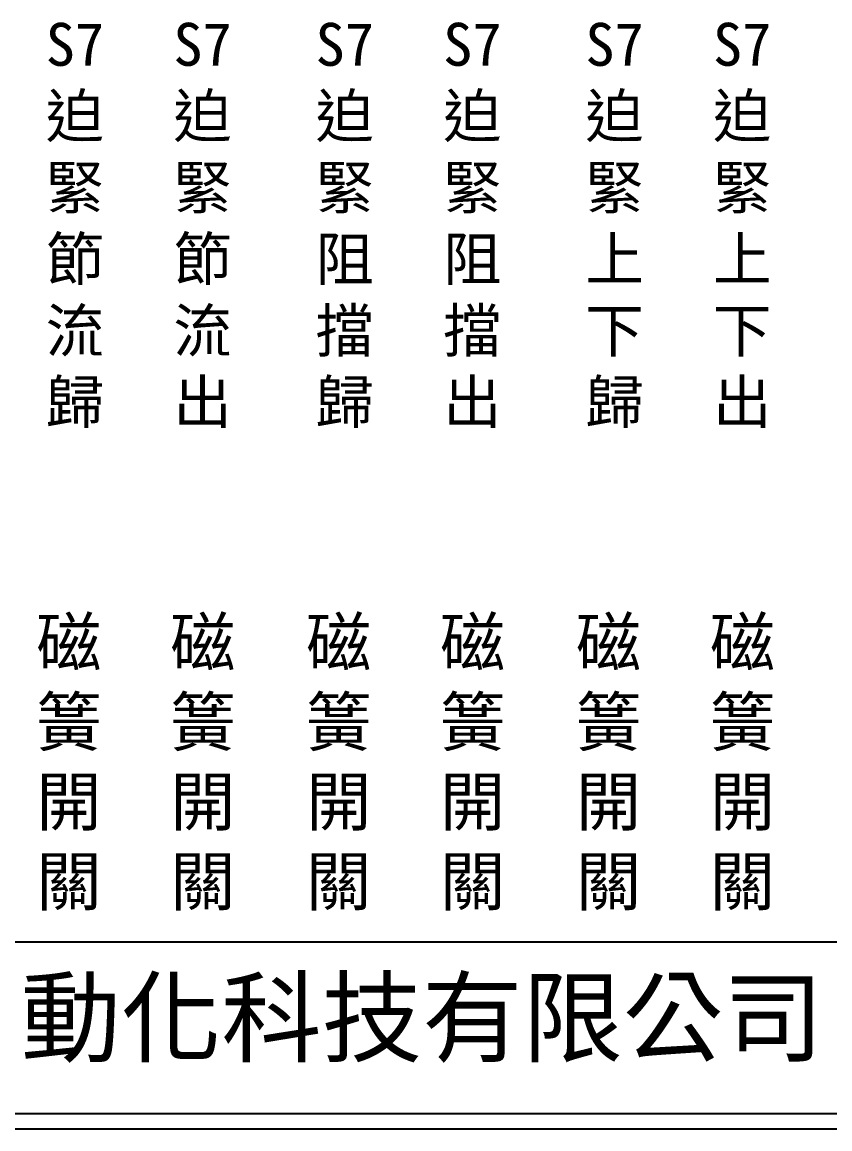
# Model space of a CAD drawing. Extents: x 275 to 562, y 265 to 469.
# Drawn here: x 338.2 to 404, y 264.9 to 355.2 of the extents above; entities that cross this region are included whole.
import ezdxf

# ---------------------------------------------------------------- set-up
doc = ezdxf.new("R2010")
doc.units = 0
doc.layers.add('圖框層', color=7, linetype='CONTINUOUS')
doc.layers.add('標尺寸層', color=3, linetype='CONTINUOUS')
doc.styles.add('CNS', font='romanc.shx', dxfattribs={"bigfont": 'chineset.shx'})
doc.styles.add('STSL', font='kaiu.ttf')

msp = doc.modelspace()

# ---------------------------------------------------------------- linework, layer by layer
at = {"layer": '圖框層', "color": 7}
for p, q in [((276.148, 280.195), (560.648, 280.195)), ((276.148, 266.195), (560.648, 266.195)), ((274.898, 264.945), (561.898, 264.945))]:
    msp.add_line(p, q, dxfattribs=at)

# ---------------------------------------------------------------- texts
at = {"layer": '圖框層', "color": 4, "style": 'STSL'}
msp.add_text('泓陞自動化科技有限公司', height=6, dxfattribs=at).set_placement((313.501, 271.022))
at = {"layer": '標尺寸層', "color": 7, "width": 4.96081, "attachment_point": 5, "style": 'CNS'}
for s, insert, char_height in [('{\\fDFKai-SB|b0|i0|c136|p65;S7迫緊節流歸}', (342.481, 338.618), 3.5), ('{\\fDFKai-SB|b0|i0|c136|p65;S7迫緊節流出}', (352.887, 338.618), 3.5), ('{\\fDFKai-SB|b0|i0|c136|p65;S7迫緊阻擋歸}', (364.481, 338.618), 3.5), ('{\\fDFKai-SB|b0|i0|c136|p65;S7迫緊阻擋出}', (374.887, 338.618), 3.5), ('{\\fDFKai-SB|b0|i0|c136|p65;S7迫緊上下歸}', (386.481, 338.618), 3.5), ('{\\fDFKai-SB|b0|i0|c136|p65;S7迫緊上下出}', (396.887, 338.618), 3.5), ('{\\fDFKai-SB|b0|i0|c136|p65;磁簧開關}', (341.988, 294.669), 3.9), ('{\\fDFKai-SB|b0|i0|c136|p65;磁簧開關}', (352.909, 294.669), 3.9), ('{\\fDFKai-SB|b0|i0|c136|p65;磁簧開關}', (363.988, 294.669), 3.9), ('{\\fDFKai-SB|b0|i0|c136|p65;磁簧開關}', (374.909, 294.669), 3.9), ('{\\fDFKai-SB|b0|i0|c136|p65;磁簧開關}', (385.988, 294.669), 3.9), ('{\\fDFKai-SB|b0|i0|c136|p65;磁簧開關}', (396.909, 294.669), 3.9)]:
    msp.add_mtext(s, dxfattribs=dict(at, insert=insert, char_height=char_height))

doc.saveas('drawing.dxf')
